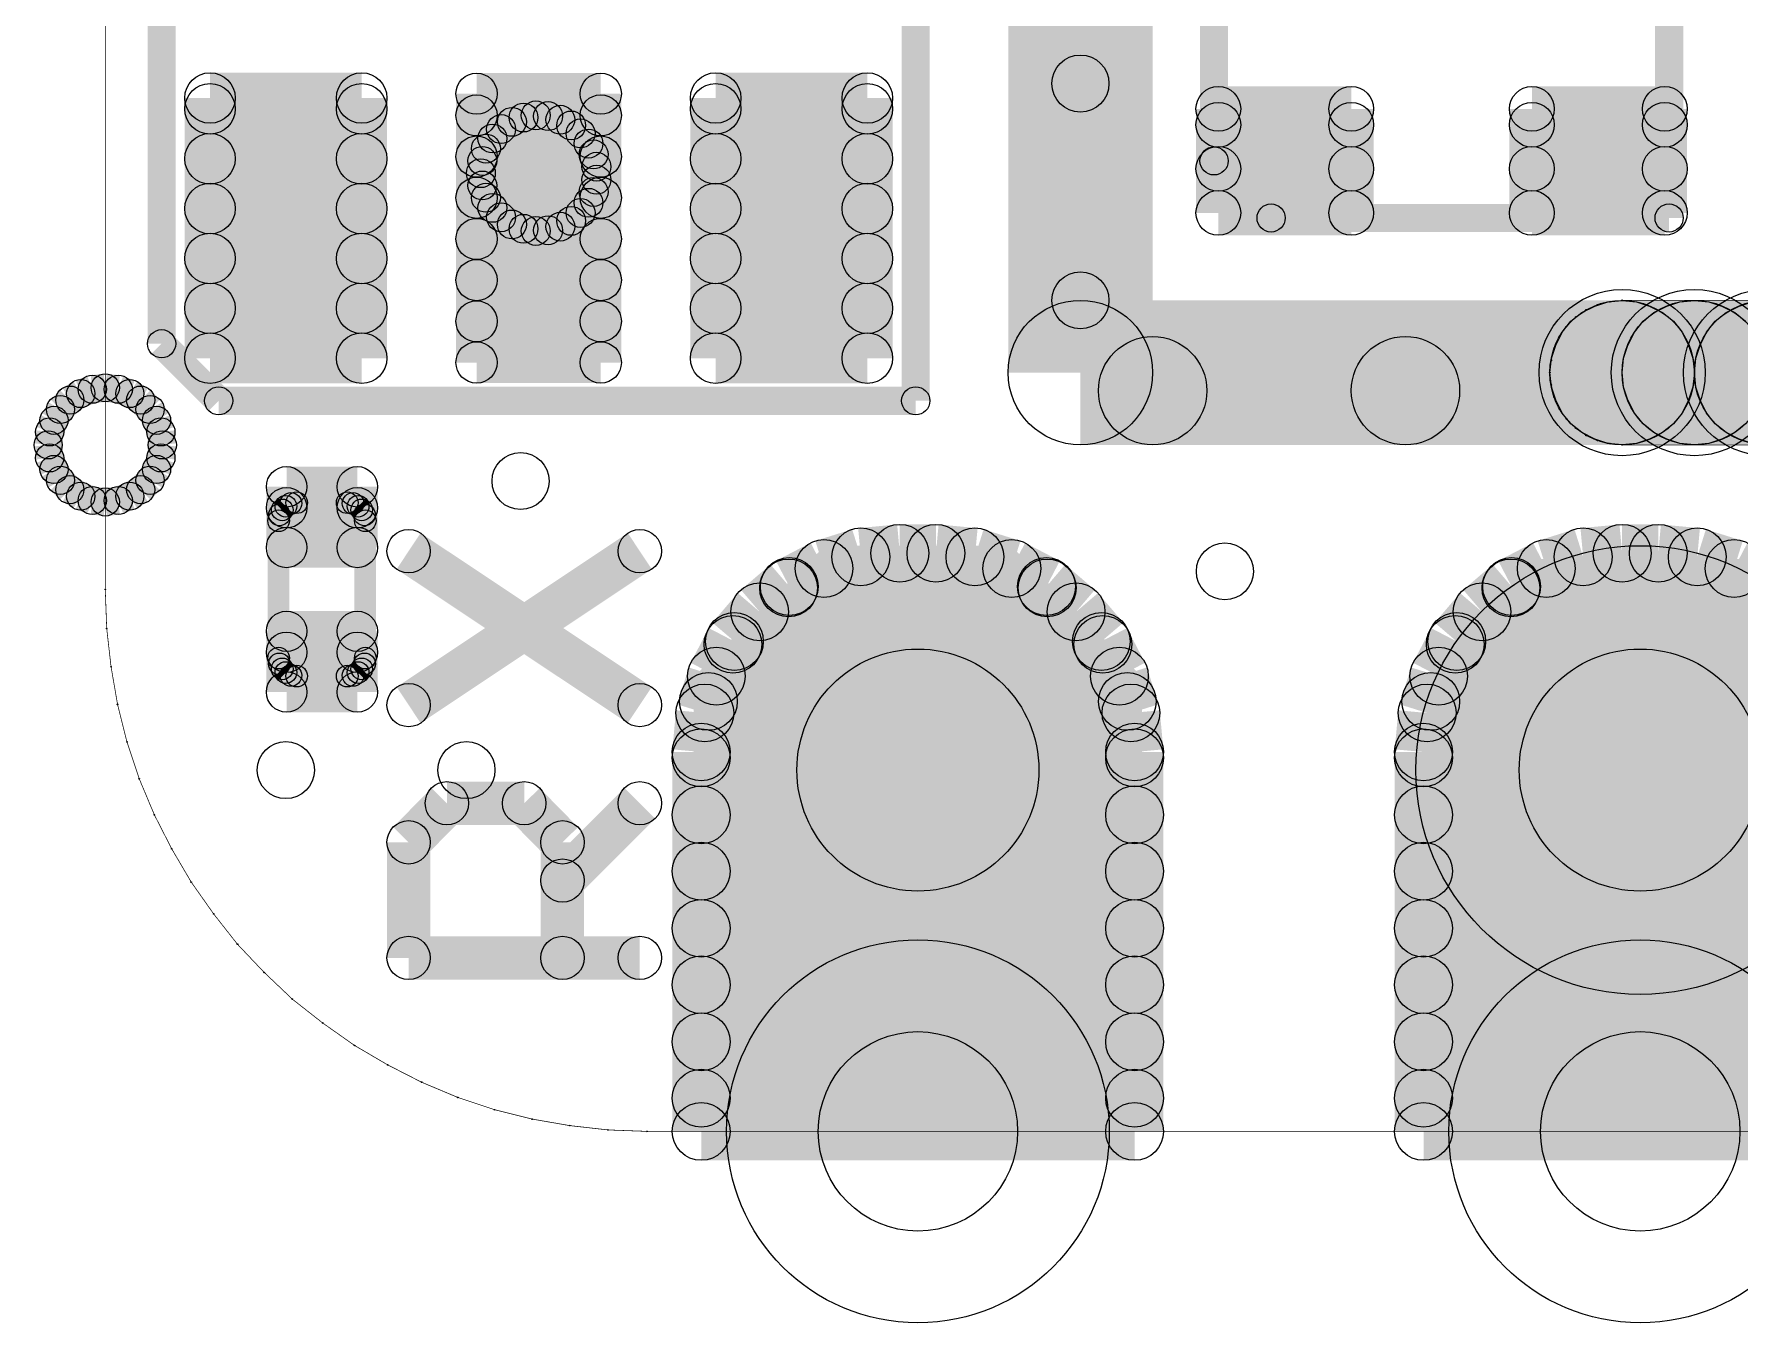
# Model space of a CAD drawing. Extents: x 0 to 126, y 0 to 22.
# Drawn here: x 5.59 to 11.59, y 0.61 to 5.14 of the extents above; entities that cross this region are included whole.
import ezdxf

# ---------------------------------------------------------------- set-up
doc = ezdxf.new("R2010")
doc.units = 0
doc.layers.get('0').update_dxf_attribs({"linetype": 'CONTINUOUS'})
for name, color, linetype in [('SEEEDSTUDIOXIAONRF52840V1_1_GTO', 10, 'CONTINUOUS'), ('SEEEDSTUDIOXIAONRF52840V1_1_GTS', 9, 'CONTINUOUS'), ('SEEEDSTUDIOXIAONRF52840V1_1_TXT', 12, 'CONTINUOUS')]:
    doc.layers.add(name, color=color, linetype=linetype)

# ---------------------------------------------------------------- blocks, each defined once
blk = doc.blocks.new('ROUND_1')
blk.add_circle((0, 0), 0.00127)
blk = doc.blocks.new('ROUND_5')
blk.add_circle((0, 0), 0.254)
blk = doc.blocks.new('ROUND_2')
blk.add_circle((0, 0), 0)
blk = doc.blocks.new('ROUND_19')
blk.add_circle((0, 0), 0.0762)
blk = doc.blocks.new('ROUND_13')
blk.add_circle((0, 0), 0.0508)
blk = doc.blocks.new('ROUND_35')
blk.add_circle((0, 0), 0.0381)
blk = doc.blocks.new('ROUND_62')
blk.add_circle((0, 0), 0.0495)
blk = doc.blocks.new('ROUND_12')
blk.add_circle((0, 0), 0.2921)
blk = doc.blocks.new('CUSTOM_84')
for points in [[(-0.788668, 0.326678), (-0.326676, 0.788668), (0.788668, 0.326678), (0.326678, 0.788668)], [(-0.788668, 0.326676), (-0.788668, 0.326678), (0.788668, 0.326676), (0.788668, 0.326678)], [(-0.788668, -0.326676), (-0.788668, 0.326676), (0.788668, -0.326676), (0.788668, 0.326676)], [(-0.788666, -0.326678), (-0.788668, -0.326676), (0.788668, -0.326678), (0.788668, -0.326676)], [(-0.326678, -0.788668), (-0.788666, -0.326678), (0.326676, -0.788668), (0.788668, -0.326678)]]:
    blk.add_solid(points)
blk = doc.blocks.new('ROUND_26')
blk.add_circle((0, 0), 0.7887)
blk = doc.blocks.new('ROUND_27')
blk.add_circle((0, 0), 0.6731)
blk = doc.blocks.new('ROUND_59')
blk.add_circle((0, 0), 0.1905)
blk = doc.blocks.new('ROUND_68')
blk.add_circle((0, 0), 0.0711)
blk = doc.blocks.new('ROUND_74')
blk.add_circle((0, 0), 0.0787)
blk = doc.blocks.new('ROUND_75')
blk.add_circle((0, 0), 0.0889)
blk = doc.blocks.new('ROUND_77')
blk.add_circle((0, 0), 0.0724)
blk = doc.blocks.new('ROUND_18')
blk.add_circle((0, 0), 0.1016)
blk = doc.blocks.new('ROUND_85')
blk.add_circle((0, 0), 0.1003)
blk = doc.blocks.new('ROUND_86')
blk.add_circle((0, 0), 0.3505)
blk = doc.blocks.new('ROUND_87')
blk.add_circle((0, 0), 0.4254)

msp = doc.modelspace()

# ---------------------------------------------------------------- linework, layer by layer
at = {"layer": 'SEEEDSTUDIOXIAONRF52840V1_1_GTO'}
for points, const_width in [([(5.842, 17.1577), (5.842, 3.1877)], 0.00254), ([(9.271, 16.3957), (9.271, 3.9497)], 0.508), ([(6.04012, 4.0513), (6.04012, 7.35076)], 0.09906), ([(8.69188, 7.35076), (8.69188, 3.85064)], 0.09906), ([(9.7409, 4.69392), (9.7409, 5.69214)], 0.09906), ([(11.3411, 5.69214), (11.3411, 4.49326)], 0.09906), ([(7.23392, 4.80568), (7.27202, 4.83108)], 0.1016), ([(7.27202, 4.83108), (7.31266, 4.84632)], 0.1016), ([(7.31266, 4.84632), (7.35584, 4.85394)], 0.1016), ([(7.35584, 4.85394), (7.39902, 4.8514)], 0.1016), ([(7.39902, 4.8514), (7.4422, 4.8387)], 0.1016), ([(7.4422, 4.8387), (7.4803, 4.81838)], 0.1016), ([(7.4803, 4.81838), (7.51332, 4.79044)], 0.1016), ([(7.18058, 4.7371), (7.20344, 4.77266)], 0.1016), ([(7.20344, 4.77266), (7.23392, 4.80568)], 0.1016), ([(7.51332, 4.79044), (7.54126, 4.75488)], 0.1016), ([(7.54126, 4.75488), (7.55904, 4.71678)], 0.1016), ([(7.1628, 4.65074), (7.16788, 4.69392)], 0.1016), ([(7.16788, 4.69392), (7.18058, 4.7371)], 0.1016), ([(7.55904, 4.71678), (7.5692, 4.6736)], 0.1016), ([(9.94156, 4.49326), (9.7409, 4.69392)], 0.09906), ([(7.16788, 4.60756), (7.1628, 4.65074)], 0.1016), ([(7.5692, 4.62788), (7.55904, 4.5847)], 0.1016), ([(7.5692, 4.6736), (7.5692, 4.62788)], 0.1016), ([(7.18058, 4.56438), (7.16788, 4.60756)], 0.1016), ([(7.55904, 4.5847), (7.54126, 4.5466)], 0.1016), ([(7.20344, 4.52882), (7.18058, 4.56438)], 0.1016), ([(7.23392, 4.4958), (7.20344, 4.52882)], 0.1016), ([(7.51332, 4.51104), (7.4803, 4.4831)], 0.1016), ([(7.54126, 4.5466), (7.51332, 4.51104)], 0.1016), ([(7.27202, 4.4704), (7.23392, 4.4958)], 0.1016), ([(7.31266, 4.45516), (7.27202, 4.4704)], 0.1016), ([(7.35584, 4.44754), (7.31266, 4.45516)], 0.1016), ([(7.39902, 4.45008), (7.35584, 4.44754)], 0.1016), ([(7.4422, 4.46278), (7.39902, 4.45008)], 0.1016), ([(7.4803, 4.4831), (7.4422, 4.46278)], 0.1016), ([(11.3411, 4.49326), (9.94156, 4.49326)], 0.09906), ([(9.271, 3.9497), (19.812, 3.9497)], 0.508), ([(11.13282, 4.19862), (11.08964, 4.18846)], 0.00254), ([(11.176, 4.2037), (11.13282, 4.19862)], 0.00254), ([(11.938, 4.2037), (11.176, 4.2037)], 0.00254), ([(11.01344, 4.14528), (10.98042, 4.11226)], 0.00254), ([(11.049, 4.17068), (11.01344, 4.14528)], 0.00254), ([(11.08964, 4.18846), (11.049, 4.17068)], 0.00254), ([(6.24078, 3.85064), (6.04012, 4.0513)], 0.09906), ([(10.98042, 4.11226), (10.95502, 4.0767)], 0.00254), ([(10.93724, 4.03606), (10.92708, 3.99288)], 0.00254), ([(10.95502, 4.0767), (10.93724, 4.03606)], 0.00254), ([(10.92708, 3.99288), (10.922, 3.9497)], 0.00254), ([(5.68452, 3.82016), (5.71754, 3.85318)], 0.09906), ([(5.71754, 3.85318), (5.75564, 3.87604)], 0.09906), ([(5.75564, 3.87604), (5.79628, 3.89128)], 0.09906), ([(5.79628, 3.89128), (5.842, 3.89636)], 0.09906), ([(5.842, 3.89636), (5.88772, 3.89128)], 0.09906), ([(5.88772, 3.89128), (5.92836, 3.87604)], 0.09906), ([(5.92836, 3.87604), (5.96646, 3.85318)], 0.09906), ([(5.96646, 3.85318), (5.99948, 3.82016)], 0.09906), ([(8.69188, 3.85064), (6.24078, 3.85064)], 0.09906), ([(10.922, 3.9497), (10.92708, 3.90652)], 0.00254), ([(10.92708, 3.90652), (10.93724, 3.86334)], 0.00254), ([(5.66166, 3.78206), (5.68452, 3.82016)], 0.09906), ([(5.99948, 3.82016), (6.02234, 3.78206)], 0.09906), ([(10.93724, 3.86334), (10.95502, 3.8227)], 0.00254), ([(5.64134, 3.6957), (5.64642, 3.74142)], 0.09906), ([(5.64642, 3.74142), (5.66166, 3.78206)], 0.09906), ([(6.02234, 3.78206), (6.03758, 3.74142)], 0.09906), ([(6.03758, 3.74142), (6.04266, 3.6957)], 0.09906), ([(10.95502, 3.8227), (10.98042, 3.78714)], 0.00254), ([(10.98042, 3.78714), (11.01344, 3.75412)], 0.00254), ([(5.64642, 3.64998), (5.64134, 3.6957)], 0.09906), ([(6.04266, 3.6957), (6.03758, 3.64998)], 0.09906), ([(11.01344, 3.75412), (11.049, 3.72872)], 0.00254), ([(11.049, 3.72872), (11.08964, 3.71094)], 0.00254), ([(5.66166, 3.60934), (5.64642, 3.64998)], 0.09906), ([(6.03758, 3.64998), (6.02234, 3.60934)], 0.09906), ([(11.08964, 3.71094), (11.13282, 3.70078)], 0.00254), ([(11.13282, 3.70078), (11.176, 3.6957)], 0.00254), ([(11.176, 3.6957), (11.938, 3.6957)], 0.00254), ([(5.68452, 3.57124), (5.66166, 3.60934)], 0.09906), ([(5.71754, 3.53822), (5.68452, 3.57124)], 0.09906), ([(5.99948, 3.57124), (5.96646, 3.53822)], 0.09906), ([(6.02234, 3.60934), (5.99948, 3.57124)], 0.09906), ([(5.75564, 3.51536), (5.71754, 3.53822)], 0.09906), ([(5.79628, 3.50012), (5.75564, 3.51536)], 0.09906), ([(5.842, 3.49504), (5.79628, 3.50012)], 0.09906), ([(5.88772, 3.50012), (5.842, 3.49504)], 0.09906), ([(5.92836, 3.51536), (5.88772, 3.50012)], 0.09906), ([(5.96646, 3.53822), (5.92836, 3.51536)], 0.09906), ([(6.4516, 3.429), (6.45414, 3.44932)], 0.0762), ([(6.45414, 3.44932), (6.4643, 3.4671)], 0.0762), ([(6.4643, 3.4671), (6.477, 3.4798)], 0.0762), ([(6.477, 3.4798), (6.49478, 3.48996)], 0.0762), ([(6.49478, 3.48996), (6.5151, 3.4925)], 0.0762), ([(6.5151, 3.4925), (6.6929, 3.4925)], 0.0762), ([(6.6929, 3.4925), (6.71322, 3.48996)], 0.0762), ([(6.71322, 3.48996), (6.731, 3.4798)], 0.0762), ([(6.731, 3.4798), (6.7437, 3.4671)], 0.0762), ([(6.7437, 3.4671), (6.75386, 3.44932)], 0.0762), ([(6.75386, 3.44932), (6.7564, 3.429)], 0.0762), ([(6.4516, 2.9464), (6.4516, 3.429)], 0.0762), ([(6.7564, 3.429), (6.7564, 2.9464)], 0.0762), ([(7.7216, 3.32232), (6.9088, 2.7813)], 0.1524), ([(6.9088, 3.32232), (7.7216, 2.7813)], 0.1524), ([(5.842, 3.1877), (5.84708, 3.05054)], 0.00254), ([(5.84708, 3.05054), (5.86232, 2.91592)], 0.00254), ([(6.45414, 2.92608), (6.4516, 2.9464)], 0.0762), ([(6.4643, 2.9083), (6.45414, 2.92608)], 0.0762), ([(6.477, 2.8956), (6.4643, 2.9083)], 0.0762), ([(6.7437, 2.9083), (6.731, 2.8956)], 0.0762), ([(6.75386, 2.92608), (6.7437, 2.9083)], 0.0762), ([(6.7564, 2.9464), (6.75386, 2.92608)], 0.0762), ([(5.86232, 2.91592), (5.88518, 2.78384)], 0.00254), ([(6.49478, 2.88544), (6.477, 2.8956)], 0.0762), ([(6.5151, 2.8829), (6.49478, 2.88544)], 0.0762), ([(6.6929, 2.8829), (6.5151, 2.8829)], 0.0762), ([(6.71322, 2.88544), (6.6929, 2.8829)], 0.0762), ([(6.731, 2.8956), (6.71322, 2.88544)], 0.0762), ([(5.88518, 2.78384), (5.9182, 2.65176)], 0.00254), ([(5.9182, 2.65176), (5.96138, 2.52222)], 0.00254), ([(5.96138, 2.52222), (6.01472, 2.39522)], 0.00254), ([(6.9088, 2.2987), (7.04342, 2.43586)], 0.1524), ([(7.04342, 2.43586), (7.3152, 2.43586)], 0.1524), ([(7.3152, 2.43586), (7.44982, 2.2987)], 0.1524), ([(7.7216, 2.43586), (7.44982, 2.16408)], 0.1524), ([(6.01472, 2.39522), (6.07568, 2.27584)], 0.00254), ([(6.9088, 1.8923), (6.9088, 2.2987)], 0.1524), ([(7.44982, 2.2987), (7.44982, 1.8923)], 0.1524), ([(6.07568, 2.27584), (6.14426, 2.159)], 0.00254), ([(6.14426, 2.159), (6.223, 2.04724)], 0.00254), ([(6.223, 2.04724), (6.30682, 1.94056)], 0.00254), ([(6.30682, 1.94056), (6.4008, 1.8415)], 0.00254), ([(7.7216, 1.8923), (6.9088, 1.8923)], 0.1524), ([(6.4008, 1.8415), (6.49986, 1.74752)], 0.00254), ([(6.49986, 1.74752), (6.60654, 1.6637)], 0.00254), ([(6.60654, 1.6637), (6.7183, 1.58496)], 0.00254), ([(6.7183, 1.58496), (6.83514, 1.51638)], 0.00254), ([(6.83514, 1.51638), (6.95452, 1.45542)], 0.00254), ([(6.95452, 1.45542), (7.08152, 1.40208)], 0.00254), ([(7.08152, 1.40208), (7.21106, 1.3589)], 0.00254), ([(7.21106, 1.3589), (7.34314, 1.32588)], 0.00254), ([(7.34314, 1.32588), (7.47522, 1.30302)], 0.00254), ([(7.47522, 1.30302), (7.60984, 1.28778)], 0.00254), ([(7.60984, 1.28778), (7.747, 1.2827)], 0.00254), ([(7.747, 1.2827), (24.892, 1.2827)], 0.00254)]:
    msp.add_lwpolyline(points, dxfattribs=dict(at, const_width=const_width))
for points in [[(11.1252, 4.19862), (11.176, 4.2037)], [(11.176, 4.2037), (11.2268, 4.19862)], [(11.3792, 4.19862), (11.43, 4.2037)], [(11.43, 4.2037), (11.4808, 4.19862)], [(10.99566, 4.13004), (11.03376, 4.16052)], [(11.03376, 4.16052), (11.07948, 4.18338)], [(11.07948, 4.18338), (11.1252, 4.19862)], [(11.2268, 4.19862), (11.27252, 4.18338)], [(11.24966, 4.13004), (11.28776, 4.16052)], [(11.27252, 4.18338), (11.31824, 4.16052)], [(11.28776, 4.16052), (11.33348, 4.18338)], [(11.31824, 4.16052), (11.35634, 4.13004)], [(11.33348, 4.18338), (11.3792, 4.19862)], [(11.4808, 4.19862), (11.52652, 4.18338)], [(11.50366, 4.13004), (11.54176, 4.16052)], [(11.52652, 4.18338), (11.57224, 4.16052)], [(11.54176, 4.16052), (11.58748, 4.18338)], [(11.57224, 4.16052), (11.61034, 4.13004)], [(11.58748, 4.18338), (11.6332, 4.19862)], [(10.94232, 4.04622), (10.96518, 4.09194)], [(10.96518, 4.09194), (10.99566, 4.13004)], [(11.19632, 4.04622), (11.21918, 4.09194)], [(11.21918, 4.09194), (11.24966, 4.13004)], [(11.35634, 4.13004), (11.38682, 4.09194)], [(11.38682, 4.09194), (11.40968, 4.04622)], [(11.45032, 4.04622), (11.47318, 4.09194)], [(11.47318, 4.09194), (11.50366, 4.13004)], [(10.92708, 4.0005), (10.94232, 4.04622)], [(11.18108, 4.0005), (11.19632, 4.04622)], [(11.40968, 4.04622), (11.42492, 4.0005)], [(11.43508, 4.0005), (11.45032, 4.04622)], [(10.922, 3.9497), (10.92708, 4.0005)], [(11.176, 3.9497), (11.18108, 4.0005)], [(11.42492, 4.0005), (11.43, 3.9497)], [(11.43, 3.9497), (11.43508, 4.0005)], [(10.92708, 3.8989), (10.922, 3.9497)], [(10.94232, 3.85318), (10.92708, 3.8989)], [(11.18108, 3.8989), (11.176, 3.9497)], [(11.19632, 3.85318), (11.18108, 3.8989)], [(11.42492, 3.8989), (11.40968, 3.85318)], [(11.43, 3.9497), (11.42492, 3.8989)], [(11.43508, 3.8989), (11.43, 3.9497)], [(11.45032, 3.85318), (11.43508, 3.8989)], [(10.96518, 3.80746), (10.94232, 3.85318)], [(11.21918, 3.80746), (11.19632, 3.85318)], [(11.40968, 3.85318), (11.38682, 3.80746)], [(11.47318, 3.80746), (11.45032, 3.85318)], [(10.99566, 3.76936), (10.96518, 3.80746)], [(11.24966, 3.76936), (11.21918, 3.80746)], [(11.38682, 3.80746), (11.35634, 3.76936)], [(11.50366, 3.76936), (11.47318, 3.80746)], [(11.03376, 3.73888), (10.99566, 3.76936)], [(11.07948, 3.71602), (11.03376, 3.73888)], [(11.28776, 3.73888), (11.24966, 3.76936)], [(11.31824, 3.73888), (11.27252, 3.71602)], [(11.33348, 3.71602), (11.28776, 3.73888)], [(11.35634, 3.76936), (11.31824, 3.73888)], [(11.54176, 3.73888), (11.50366, 3.76936)], [(11.57224, 3.73888), (11.52652, 3.71602)], [(11.58748, 3.71602), (11.54176, 3.73888)], [(11.61034, 3.76936), (11.57224, 3.73888)], [(11.1252, 3.70078), (11.07948, 3.71602)], [(11.176, 3.6957), (11.1252, 3.70078)], [(11.2268, 3.70078), (11.176, 3.6957)], [(11.27252, 3.71602), (11.2268, 3.70078)], [(11.3792, 3.70078), (11.33348, 3.71602)], [(11.43, 3.6957), (11.3792, 3.70078)], [(11.4808, 3.70078), (11.43, 3.6957)], [(11.52652, 3.71602), (11.4808, 3.70078)], [(11.6332, 3.70078), (11.58748, 3.71602)]]:
    msp.add_lwpolyline(points, dxfattribs=at)
at = {"layer": 'SEEEDSTUDIOXIAONRF52840V1_1_GTS'}
for points, const_width in [([(5.842, 17.1577), (5.842, 3.1877)], 0.00254), ([(6.2103, 4.9149), (6.2103, 4.0005)], 0.1778), ([(6.2103, 4.9149), (6.7437, 4.9149)], 0.1778), ([(6.7437, 4.9149), (6.7437, 4.0005)], 0.1778), ([(7.14756, 4.93014), (7.14756, 3.98526)], 0.14478), ([(7.14756, 4.93014), (7.58444, 4.93014)], 0.14478), ([(7.58444, 4.93014), (7.58444, 3.98526)], 0.14478), ([(7.9883, 4.9149), (7.9883, 4.0005)], 0.1778), ([(7.9883, 4.9149), (8.5217, 4.9149)], 0.1778), ([(8.5217, 4.9149), (8.5217, 4.0005)], 0.1778), ([(6.2103, 4.8768), (6.7437, 4.8768)], 0.1778), ([(7.58444, 4.85394), (7.14756, 4.85394)], 0.14478), ([(7.9883, 4.8768), (8.5217, 4.8768)], 0.1778), ([(9.75614, 4.51104), (9.75614, 4.8768)], 0.15748), ([(9.75614, 4.8768), (10.2235, 4.8768)], 0.15748), ([(10.2235, 4.8768), (10.2235, 4.51104)], 0.15748), ([(10.8585, 4.51104), (10.8585, 4.8768)], 0.15748), ([(10.8585, 4.8768), (11.32586, 4.8768)], 0.15748), ([(11.32586, 4.8768), (11.32586, 4.51104)], 0.15748), ([(9.75614, 4.82092), (10.2235, 4.82092)], 0.15748), ([(10.8585, 4.82092), (11.32586, 4.82092)], 0.15748), ([(6.7437, 4.70154), (6.2103, 4.70154)], 0.1778), ([(7.14756, 4.70916), (7.58444, 4.70916)], 0.14478), ([(8.5217, 4.70154), (7.9883, 4.70154)], 0.1778), ([(10.2235, 4.66598), (9.75614, 4.66598)], 0.15748), ([(11.32586, 4.66598), (10.8585, 4.66598)], 0.15748), ([(7.58444, 4.56438), (7.14756, 4.56438)], 0.14478), ([(6.2103, 4.52628), (6.7437, 4.52628)], 0.1778), ([(7.9883, 4.52628), (8.5217, 4.52628)], 0.1778), ([(10.2235, 4.51104), (9.75614, 4.51104)], 0.15748), ([(11.32586, 4.51104), (10.8585, 4.51104)], 0.15748), ([(6.7437, 4.35102), (6.2103, 4.35102)], 0.1778), ([(7.14756, 4.4196), (7.58444, 4.4196)], 0.14478), ([(8.5217, 4.35102), (7.9883, 4.35102)], 0.1778), ([(7.58444, 4.27482), (7.14756, 4.27482)], 0.14478), ([(6.2103, 4.17576), (6.7437, 4.17576)], 0.1778), ([(7.9883, 4.17576), (8.5217, 4.17576)], 0.1778), ([(7.14756, 4.13004), (7.58444, 4.13004)], 0.14478), ([(11.13282, 4.19862), (11.08964, 4.18846)], 0.00254), ([(11.176, 4.2037), (11.13282, 4.19862)], 0.00254), ([(11.938, 4.2037), (11.176, 4.2037)], 0.00254), ([(11.01344, 4.14528), (10.98042, 4.11226)], 0.00254), ([(11.049, 4.17068), (11.01344, 4.14528)], 0.00254), ([(11.08964, 4.18846), (11.049, 4.17068)], 0.00254), ([(6.7437, 4.0005), (6.2103, 4.0005)], 0.1778), ([(8.5217, 4.0005), (7.9883, 4.0005)], 0.1778), ([(10.98042, 4.11226), (10.95502, 4.0767)], 0.00254), ([(7.58444, 3.98526), (7.14756, 3.98526)], 0.14478), ([(9.525, 3.8862), (10.414, 3.8862)], 0.381), ([(10.93724, 4.03606), (10.92708, 3.99288)], 0.00254), ([(10.95502, 4.0767), (10.93724, 4.03606)], 0.00254), ([(10.92708, 3.99288), (10.922, 3.9497)], 0.00254), ([(10.922, 3.9497), (10.92708, 3.90652)], 0.00254), ([(10.92708, 3.90652), (10.93724, 3.86334)], 0.00254), ([(10.93724, 3.86334), (10.95502, 3.8227)], 0.00254), ([(10.95502, 3.8227), (10.98042, 3.78714)], 0.00254), ([(10.98042, 3.78714), (11.01344, 3.75412)], 0.00254), ([(11.01344, 3.75412), (11.049, 3.72872)], 0.00254), ([(11.049, 3.72872), (11.08964, 3.71094)], 0.00254), ([(11.08964, 3.71094), (11.13282, 3.70078)], 0.00254), ([(11.13282, 3.70078), (11.176, 3.6957)], 0.00254), ([(11.176, 3.6957), (11.938, 3.6957)], 0.00254), ([(6.47954, 3.33502), (6.47954, 3.54838)], 0.14224), ([(6.47954, 3.54838), (6.72846, 3.54838)], 0.14224), ([(6.72846, 3.54838), (6.72846, 3.33502)], 0.14224), ([(6.72846, 3.47472), (6.47954, 3.47472)], 0.14224), ([(6.72846, 3.33502), (6.47954, 3.33502)], 0.14224), ([(8.24738, 3.19786), (8.3693, 3.26136)], 0.2032), ([(8.3693, 3.26136), (8.49884, 3.302)], 0.2032), ([(8.49884, 3.302), (8.636, 3.3147)], 0.2032), ([(8.636, 3.3147), (8.763, 3.3147)], 0.2032), ([(8.763, 3.3147), (8.90016, 3.302)], 0.2032), ([(8.90016, 3.302), (9.0297, 3.26136)], 0.2032), ([(9.0297, 3.26136), (9.15162, 3.19786)], 0.2032), ([(10.78738, 3.19786), (10.9093, 3.26136)], 0.2032), ([(10.9093, 3.26136), (11.03884, 3.302)], 0.2032), ([(11.03884, 3.302), (11.176, 3.3147)], 0.2032), ([(11.176, 3.3147), (11.303, 3.3147)], 0.2032), ([(11.303, 3.3147), (11.44016, 3.302)], 0.2032), ([(11.44016, 3.302), (11.5697, 3.26136)], 0.2032), ([(11.5697, 3.26136), (11.69162, 3.19786)], 0.2032), ([(8.14324, 3.10896), (8.24738, 3.19786)], 0.2032), ([(9.15162, 3.19786), (9.25576, 3.10896)], 0.2032), ([(10.68324, 3.10896), (10.78738, 3.19786)], 0.2032), ([(8.24484, 3.19278), (9.15416, 3.19278)], 0.2032), ([(10.78484, 3.19278), (11.69416, 3.19278)], 0.2032), ([(5.842, 3.1877), (5.84708, 3.05054)], 0.00254), ([(8.05434, 3.00482), (8.14324, 3.10896)], 0.2032), ([(9.25576, 3.10896), (9.34466, 3.00482)], 0.2032), ([(10.59434, 3.00482), (10.68324, 3.10896)], 0.2032), ([(6.47954, 2.82702), (6.47954, 3.04038)], 0.14224), ([(6.47954, 3.04038), (6.72846, 3.04038)], 0.14224), ([(6.72846, 3.04038), (6.72846, 2.82702)], 0.14224), ([(7.99084, 2.8829), (8.05434, 3.00482)], 0.2032), ([(9.34974, 2.99466), (8.04926, 2.99466)], 0.2032), ([(9.34466, 3.00482), (9.40816, 2.8829)], 0.2032), ([(10.53084, 2.8829), (10.59434, 3.00482)], 0.2032), ([(11.88974, 2.99466), (10.58926, 2.99466)], 0.2032), ([(5.84708, 3.05054), (5.86232, 2.91592)], 0.00254), ([(6.72846, 2.96672), (6.47954, 2.96672)], 0.14224), ([(7.9502, 2.75336), (7.99084, 2.8829)], 0.2032), ([(9.40816, 2.8829), (9.4488, 2.75336)], 0.2032), ([(10.4902, 2.75336), (10.53084, 2.8829)], 0.2032), ([(5.86232, 2.91592), (5.88518, 2.78384)], 0.00254), ([(6.72846, 2.82702), (6.47954, 2.82702)], 0.14224), ([(7.9629, 2.794), (9.4361, 2.794)], 0.2032), ([(10.5029, 2.794), (11.9761, 2.794)], 0.2032), ([(7.9375, 2.6162), (7.9502, 2.75336)], 0.2032), ([(9.4488, 2.75336), (9.4615, 2.6162)], 0.2032), ([(10.4775, 2.6162), (10.4902, 2.75336)], 0.2032), ([(5.88518, 2.78384), (5.9182, 2.65176)], 0.00254), ([(7.9375, 1.2827), (7.9375, 2.6162)], 0.2032), ([(9.4615, 2.6162), (9.4615, 1.2827)], 0.2032), ([(10.4775, 1.2827), (10.4775, 2.6162)], 0.2032), ([(5.9182, 2.65176), (5.96138, 2.52222)], 0.00254), ([(9.4615, 2.59588), (7.9375, 2.59588)], 0.2032), ([(12.0015, 2.59588), (10.4775, 2.59588)], 0.2032), ([(5.96138, 2.52222), (6.01472, 2.39522)], 0.00254), ([(7.9375, 2.39522), (9.4615, 2.39522)], 0.2032), ([(10.4775, 2.39522), (12.0015, 2.39522)], 0.2032), ([(6.01472, 2.39522), (6.07568, 2.27584)], 0.00254), ([(9.4615, 2.1971), (7.9375, 2.1971)], 0.2032), ([(12.0015, 2.1971), (10.4775, 2.1971)], 0.2032), ([(6.07568, 2.27584), (6.14426, 2.159)], 0.00254), ([(6.14426, 2.159), (6.223, 2.04724)], 0.00254), ([(6.223, 2.04724), (6.30682, 1.94056)], 0.00254), ([(7.9375, 1.99644), (9.4615, 1.99644)], 0.2032), ([(10.4775, 1.99644), (12.0015, 1.99644)], 0.2032), ([(6.30682, 1.94056), (6.4008, 1.8415)], 0.00254), ([(9.4615, 1.79832), (7.9375, 1.79832)], 0.2032), ([(12.0015, 1.79832), (10.4775, 1.79832)], 0.2032), ([(6.4008, 1.8415), (6.49986, 1.74752)], 0.00254), ([(6.49986, 1.74752), (6.60654, 1.6637)], 0.00254), ([(7.9375, 1.59766), (9.4615, 1.59766)], 0.2032), ([(10.4775, 1.59766), (12.0015, 1.59766)], 0.2032), ([(6.60654, 1.6637), (6.7183, 1.58496)], 0.00254), ([(6.7183, 1.58496), (6.83514, 1.51638)], 0.00254), ([(6.83514, 1.51638), (6.95452, 1.45542)], 0.00254), ([(9.4615, 1.39954), (7.9375, 1.39954)], 0.2032), ([(12.0015, 1.39954), (10.4775, 1.39954)], 0.2032), ([(6.95452, 1.45542), (7.08152, 1.40208)], 0.00254), ([(7.08152, 1.40208), (7.21106, 1.3589)], 0.00254), ([(9.4615, 1.2827), (7.9375, 1.2827)], 0.2032), ([(12.0015, 1.2827), (10.4775, 1.2827)], 0.2032), ([(7.21106, 1.3589), (7.34314, 1.32588)], 0.00254), ([(7.34314, 1.32588), (7.47522, 1.30302)], 0.00254), ([(7.47522, 1.30302), (7.60984, 1.28778)], 0.00254), ([(7.60984, 1.28778), (7.747, 1.2827)], 0.00254), ([(7.747, 1.2827), (24.892, 1.2827)], 0.00254)]:
    msp.add_lwpolyline(points, dxfattribs=dict(at, const_width=const_width))
for points in [[(11.1252, 4.19862), (11.176, 4.2037)], [(11.176, 4.2037), (11.2268, 4.19862)], [(11.3792, 4.19862), (11.43, 4.2037)], [(11.43, 4.2037), (11.4808, 4.19862)], [(10.99566, 4.13004), (11.03376, 4.16052)], [(11.03376, 4.16052), (11.07948, 4.18338)], [(11.07948, 4.18338), (11.1252, 4.19862)], [(11.2268, 4.19862), (11.27252, 4.18338)], [(11.24966, 4.13004), (11.28776, 4.16052)], [(11.27252, 4.18338), (11.31824, 4.16052)], [(11.28776, 4.16052), (11.33348, 4.18338)], [(11.31824, 4.16052), (11.35634, 4.13004)], [(11.33348, 4.18338), (11.3792, 4.19862)], [(11.4808, 4.19862), (11.52652, 4.18338)], [(11.50366, 4.13004), (11.54176, 4.16052)], [(11.52652, 4.18338), (11.57224, 4.16052)], [(11.54176, 4.16052), (11.58748, 4.18338)], [(11.57224, 4.16052), (11.61034, 4.13004)], [(11.58748, 4.18338), (11.6332, 4.19862)], [(10.94232, 4.04622), (10.96518, 4.09194)], [(10.96518, 4.09194), (10.99566, 4.13004)], [(11.19632, 4.04622), (11.21918, 4.09194)], [(11.21918, 4.09194), (11.24966, 4.13004)], [(11.35634, 4.13004), (11.38682, 4.09194)], [(11.38682, 4.09194), (11.40968, 4.04622)], [(11.45032, 4.04622), (11.47318, 4.09194)], [(11.47318, 4.09194), (11.50366, 4.13004)], [(10.92708, 4.0005), (10.94232, 4.04622)], [(11.18108, 4.0005), (11.19632, 4.04622)], [(11.40968, 4.04622), (11.42492, 4.0005)], [(11.43508, 4.0005), (11.45032, 4.04622)], [(10.922, 3.9497), (10.92708, 4.0005)], [(11.176, 3.9497), (11.18108, 4.0005)], [(11.42492, 4.0005), (11.43, 3.9497)], [(11.43, 3.9497), (11.43508, 4.0005)], [(10.92708, 3.8989), (10.922, 3.9497)], [(10.94232, 3.85318), (10.92708, 3.8989)], [(11.18108, 3.8989), (11.176, 3.9497)], [(11.19632, 3.85318), (11.18108, 3.8989)], [(11.42492, 3.8989), (11.40968, 3.85318)], [(11.43, 3.9497), (11.42492, 3.8989)], [(11.43508, 3.8989), (11.43, 3.9497)], [(11.45032, 3.85318), (11.43508, 3.8989)], [(10.96518, 3.80746), (10.94232, 3.85318)], [(11.21918, 3.80746), (11.19632, 3.85318)], [(11.40968, 3.85318), (11.38682, 3.80746)], [(11.47318, 3.80746), (11.45032, 3.85318)], [(10.99566, 3.76936), (10.96518, 3.80746)], [(11.24966, 3.76936), (11.21918, 3.80746)], [(11.38682, 3.80746), (11.35634, 3.76936)], [(11.50366, 3.76936), (11.47318, 3.80746)], [(11.03376, 3.73888), (10.99566, 3.76936)], [(11.07948, 3.71602), (11.03376, 3.73888)], [(11.28776, 3.73888), (11.24966, 3.76936)], [(11.31824, 3.73888), (11.27252, 3.71602)], [(11.33348, 3.71602), (11.28776, 3.73888)], [(11.35634, 3.76936), (11.31824, 3.73888)], [(11.54176, 3.73888), (11.50366, 3.76936)], [(11.57224, 3.73888), (11.52652, 3.71602)], [(11.58748, 3.71602), (11.54176, 3.73888)], [(11.61034, 3.76936), (11.57224, 3.73888)], [(11.1252, 3.70078), (11.07948, 3.71602)], [(11.176, 3.6957), (11.1252, 3.70078)], [(11.2268, 3.70078), (11.176, 3.6957)], [(11.27252, 3.71602), (11.2268, 3.70078)], [(11.3792, 3.70078), (11.33348, 3.71602)], [(11.43, 3.6957), (11.3792, 3.70078)], [(11.4808, 3.70078), (11.43, 3.6957)], [(11.52652, 3.71602), (11.4808, 3.70078)], [(11.6332, 3.70078), (11.58748, 3.71602)]]:
    msp.add_lwpolyline(points, dxfattribs=at)

# ---------------------------------------------------------------- block references
at = {"layer": 'SEEEDSTUDIOXIAONRF52840V1_1_GTO'}
for name, p in [('ROUND_13', (7.27202, 4.83108)), ('ROUND_13', (7.31266, 4.84632)), ('ROUND_13', (7.35584, 4.85394)), ('ROUND_13', (7.39902, 4.8514)), ('ROUND_13', (7.4422, 4.8387)), ('ROUND_13', (7.4803, 4.81838)), ('ROUND_13', (7.20344, 4.77266)), ('ROUND_13', (7.23392, 4.80568)), ('ROUND_13', (7.51332, 4.79044)), ('ROUND_13', (7.54126, 4.75488)), ('ROUND_13', (7.16788, 4.69392)), ('ROUND_13', (7.18058, 4.7371)), ('ROUND_13', (7.55904, 4.71678)), ('ROUND_62', (9.7409, 4.69392)), ('ROUND_62', (9.7409, 4.69392)), ('ROUND_13', (7.1628, 4.65074)), ('ROUND_13', (7.1628, 4.65074)), ('ROUND_13', (7.5692, 4.6736)), ('ROUND_13', (7.5692, 4.62788)), ('ROUND_13', (7.16788, 4.60756)), ('ROUND_13', (7.55904, 4.5847)), ('ROUND_13', (7.18058, 4.56438)), ('ROUND_13', (7.20344, 4.52882)), ('ROUND_13', (7.51332, 4.51104)), ('ROUND_13', (7.54126, 4.5466)), ('ROUND_13', (7.23392, 4.4958)), ('ROUND_13', (7.27202, 4.4704)), ('ROUND_13', (7.31266, 4.45516)), ('ROUND_13', (7.39902, 4.45008)), ('ROUND_13', (7.4422, 4.46278)), ('ROUND_13', (7.4803, 4.4831)), ('ROUND_62', (9.94156, 4.49326)), ('ROUND_62', (11.3411, 4.49326)), ('ROUND_13', (7.35584, 4.44754)), ('ROUND_2', (11.43, 4.2037)), ('ROUND_2', (11.176, 4.2037)), ('ROUND_5', (9.271, 3.9497)), ('ROUND_1', (11.13282, 4.19862)), ('ROUND_1', (11.176, 4.2037)), ('ROUND_2', (11.3792, 4.19862)), ('ROUND_2', (11.4808, 4.19862)), ('ROUND_2', (11.1252, 4.19862)), ('ROUND_2', (11.2268, 4.19862)), ('ROUND_2', (11.58748, 4.18338)), ('ROUND_2', (11.33348, 4.18338)), ('ROUND_2', (11.52652, 4.18338)), ('ROUND_2', (11.07948, 4.18338)), ('ROUND_2', (11.27252, 4.18338)), ('ROUND_2', (11.54176, 4.16052)), ('ROUND_2', (11.28776, 4.16052)), ('ROUND_2', (11.57224, 4.16052)), ('ROUND_2', (11.03376, 4.16052)), ('ROUND_2', (11.31824, 4.16052)), ('ROUND_1', (11.01344, 4.14528)), ('ROUND_1', (11.049, 4.17068)), ('ROUND_1', (11.08964, 4.18846)), ('ROUND_2', (11.50366, 4.13004)), ('ROUND_2', (11.24966, 4.13004)), ('ROUND_2', (10.99566, 4.13004)), ('ROUND_2', (11.35634, 4.13004)), ('ROUND_2', (11.47318, 4.09194)), ('ROUND_2', (11.21918, 4.09194)), ('ROUND_2', (10.96518, 4.09194)), ('ROUND_2', (11.38682, 4.09194)), ('ROUND_62', (6.04012, 4.0513)), ('ROUND_62', (6.04012, 4.0513)), ('ROUND_1', (10.98042, 4.11226)), ('ROUND_2', (11.45032, 4.04622)), ('ROUND_2', (11.19632, 4.04622)), ('ROUND_2', (10.94232, 4.04622)), ('ROUND_2', (11.40968, 4.04622)), ('ROUND_1', (10.93724, 4.03606)), ('ROUND_1', (10.95502, 4.0767)), ('ROUND_2', (11.43508, 4.0005)), ('ROUND_2', (11.18108, 4.0005)), ('ROUND_2', (10.92708, 4.0005)), ('ROUND_2', (11.42492, 4.0005)), ('ROUND_1', (10.92708, 3.99288)), ('ROUND_2', (11.43, 3.9497)), ('ROUND_2', (11.43, 3.9497)), ('ROUND_2', (11.176, 3.9497)), ('ROUND_2', (11.176, 3.9497)), ('ROUND_2', (10.922, 3.9497)), ('ROUND_2', (11.43, 3.9497)), ('ROUND_2', (10.922, 3.9497)), ('ROUND_2', (11.43508, 3.8989)), ('ROUND_2', (11.18108, 3.8989)), ('ROUND_2', (11.42492, 3.8989)), ('ROUND_2', (10.92708, 3.8989)), ('ROUND_62', (5.71754, 3.85318)), ('ROUND_62', (5.75564, 3.87604)), ('ROUND_62', (5.79628, 3.89128)), ('ROUND_62', (5.842, 3.89636)), ('ROUND_62', (5.88772, 3.89128)), ('ROUND_62', (5.92836, 3.87604)), ('ROUND_62', (5.96646, 3.85318)), ('ROUND_62', (6.24078, 3.85064)), ('ROUND_62', (8.69188, 3.85064)), ('ROUND_1', (10.922, 3.9497)), ('ROUND_1', (10.92708, 3.90652)), ('ROUND_2', (11.45032, 3.85318)), ('ROUND_2', (11.19632, 3.85318)), ('ROUND_2', (11.40968, 3.85318)), ('ROUND_2', (10.94232, 3.85318)), ('ROUND_62', (5.68452, 3.82016)), ('ROUND_62', (5.99948, 3.82016)), ('ROUND_1', (10.93724, 3.86334)), ('ROUND_2', (11.47318, 3.80746)), ('ROUND_2', (11.21918, 3.80746)), ('ROUND_2', (11.38682, 3.80746)), ('ROUND_2', (10.96518, 3.80746)), ('ROUND_62', (5.64642, 3.74142)), ('ROUND_62', (5.66166, 3.78206)), ('ROUND_62', (6.02234, 3.78206)), ('ROUND_62', (6.03758, 3.74142)), ('ROUND_1', (10.95502, 3.8227)), ('ROUND_1', (10.98042, 3.78714)), ('ROUND_2', (11.50366, 3.76936)), ('ROUND_2', (11.24966, 3.76936)), ('ROUND_2', (11.35634, 3.76936)), ('ROUND_2', (10.99566, 3.76936)), ('ROUND_2', (11.54176, 3.73888)), ('ROUND_2', (11.57224, 3.73888)), ('ROUND_2', (11.28776, 3.73888)), ('ROUND_2', (11.31824, 3.73888)), ('ROUND_2', (11.03376, 3.73888)), ('ROUND_62', (5.64134, 3.6957)), ('ROUND_62', (5.64134, 3.6957)), ('ROUND_62', (6.04266, 3.6957)), ('ROUND_1', (11.01344, 3.75412)), ('ROUND_1', (11.049, 3.72872)), ('ROUND_2', (11.58748, 3.71602)), ('ROUND_2', (11.52652, 3.71602)), ('ROUND_2', (11.33348, 3.71602)), ('ROUND_2', (11.27252, 3.71602)), ('ROUND_2', (11.07948, 3.71602)), ('ROUND_2', (11.4808, 3.70078)), ('ROUND_2', (11.3792, 3.70078)), ('ROUND_2', (11.2268, 3.70078)), ('ROUND_2', (11.1252, 3.70078)), ('ROUND_2', (11.43, 3.6957)), ('ROUND_2', (11.176, 3.6957)), ('ROUND_62', (5.64642, 3.64998)), ('ROUND_62', (6.03758, 3.64998)), ('ROUND_1', (11.08964, 3.71094)), ('ROUND_1', (11.13282, 3.70078)), ('ROUND_1', (11.176, 3.6957)), ('ROUND_1', (11.176, 3.6957)), ('ROUND_62', (5.66166, 3.60934)), ('ROUND_62', (5.68452, 3.57124)), ('ROUND_62', (5.99948, 3.57124)), ('ROUND_62', (6.02234, 3.60934)), ('ROUND_62', (5.71754, 3.53822)), ('ROUND_62', (5.75564, 3.51536)), ('ROUND_62', (5.79628, 3.50012)), ('ROUND_62', (5.842, 3.49504)), ('ROUND_62', (5.88772, 3.50012)), ('ROUND_62', (5.92836, 3.51536)), ('ROUND_62', (5.96646, 3.53822)), ('ROUND_35', (6.45414, 3.44932)), ('ROUND_35', (6.4643, 3.4671)), ('ROUND_35', (6.477, 3.4798)), ('ROUND_35', (6.49478, 3.48996)), ('ROUND_35', (6.5151, 3.4925)), ('ROUND_35', (6.6929, 3.4925)), ('ROUND_35', (6.71322, 3.48996)), ('ROUND_35', (6.731, 3.4798)), ('ROUND_35', (6.7437, 3.4671)), ('ROUND_35', (6.75386, 3.44932)), ('ROUND_35', (6.4516, 3.429)), ('ROUND_35', (6.7564, 3.429)), ('ROUND_35', (6.7564, 3.429)), ('ROUND_19', (6.9088, 3.32232)), ('ROUND_19', (7.7216, 3.32232)), ('ROUND_1', (5.842, 3.1877)), ('ROUND_1', (5.84708, 3.05054)), ('ROUND_35', (6.4516, 2.9464)), ('ROUND_35', (6.45414, 2.92608)), ('ROUND_35', (6.4643, 2.9083)), ('ROUND_35', (6.7437, 2.9083)), ('ROUND_35', (6.75386, 2.92608)), ('ROUND_35', (6.7564, 2.9464)), ('ROUND_1', (5.86232, 2.91592)), ('ROUND_35', (6.477, 2.8956)), ('ROUND_35', (6.49478, 2.88544)), ('ROUND_35', (6.5151, 2.8829)), ('ROUND_35', (6.6929, 2.8829)), ('ROUND_35', (6.71322, 2.88544)), ('ROUND_35', (6.731, 2.8956)), ('ROUND_19', (6.9088, 2.7813)), ('ROUND_19', (7.7216, 2.7813)), ('ROUND_1', (5.88518, 2.78384)), ('ROUND_1', (5.9182, 2.65176)), ('ROUND_1', (5.96138, 2.52222)), ('ROUND_19', (7.04342, 2.43586)), ('ROUND_19', (7.3152, 2.43586)), ('ROUND_19', (7.7216, 2.43586)), ('ROUND_1', (6.01472, 2.39522)), ('ROUND_19', (6.9088, 2.2987)), ('ROUND_19', (7.44982, 2.2987)), ('ROUND_19', (7.44982, 2.2987)), ('ROUND_1', (6.07568, 2.27584)), ('ROUND_19', (7.44982, 2.16408)), ('ROUND_1', (6.14426, 2.159)), ('ROUND_1', (6.223, 2.04724)), ('ROUND_1', (6.30682, 1.94056)), ('ROUND_19', (6.9088, 1.8923)), ('ROUND_19', (7.44982, 1.8923)), ('ROUND_19', (7.7216, 1.8923)), ('ROUND_1', (6.4008, 1.8415)), ('ROUND_1', (6.49986, 1.74752)), ('ROUND_1', (6.60654, 1.6637)), ('ROUND_1', (6.7183, 1.58496)), ('ROUND_1', (6.83514, 1.51638)), ('ROUND_1', (6.95452, 1.45542)), ('ROUND_1', (7.08152, 1.40208)), ('ROUND_1', (7.21106, 1.3589)), ('ROUND_1', (7.34314, 1.32588)), ('ROUND_1', (7.47522, 1.30302)), ('ROUND_1', (7.60984, 1.28778)), ('ROUND_1', (7.747, 1.2827)), ('ROUND_1', (7.747, 1.2827))]:
    msp.add_blockref(name, p, dxfattribs=at)
at = {"layer": 'SEEEDSTUDIOXIAONRF52840V1_1_GTS'}
for name, p in [('ROUND_75', (6.2103, 4.9149)), ('ROUND_75', (6.2103, 4.9149)), ('ROUND_75', (6.7437, 4.9149)), ('ROUND_77', (7.14756, 4.93014)), ('ROUND_77', (7.14756, 4.93014)), ('ROUND_77', (7.58444, 4.93014)), ('ROUND_75', (7.9883, 4.9149)), ('ROUND_75', (7.9883, 4.9149)), ('ROUND_75', (8.5217, 4.9149)), ('ROUND_75', (6.2103, 4.8768)), ('ROUND_75', (6.7437, 4.8768)), ('ROUND_77', (7.14756, 4.85394)), ('ROUND_77', (7.58444, 4.85394)), ('ROUND_75', (7.9883, 4.8768)), ('ROUND_75', (8.5217, 4.8768)), ('ROUND_74', (9.75614, 4.8768)), ('ROUND_74', (10.2235, 4.8768)), ('ROUND_74', (10.8585, 4.8768)), ('ROUND_74', (11.32586, 4.8768)), ('ROUND_74', (9.75614, 4.82092)), ('ROUND_74', (10.2235, 4.82092)), ('ROUND_74', (10.8585, 4.82092)), ('ROUND_74', (11.32586, 4.82092)), ('ROUND_75', (6.2103, 4.70154)), ('ROUND_75', (6.7437, 4.70154)), ('ROUND_77', (7.14756, 4.70916)), ('ROUND_77', (7.58444, 4.70916)), ('ROUND_75', (7.9883, 4.70154)), ('ROUND_75', (8.5217, 4.70154)), ('ROUND_74', (9.75614, 4.66598)), ('ROUND_74', (10.2235, 4.66598)), ('ROUND_74', (10.8585, 4.66598)), ('ROUND_74', (11.32586, 4.66598)), ('ROUND_77', (7.14756, 4.56438)), ('ROUND_77', (7.58444, 4.56438)), ('ROUND_75', (6.2103, 4.52628)), ('ROUND_75', (6.7437, 4.52628)), ('ROUND_75', (7.9883, 4.52628)), ('ROUND_75', (8.5217, 4.52628)), ('ROUND_74', (9.75614, 4.51104)), ('ROUND_74', (10.2235, 4.51104)), ('ROUND_74', (10.2235, 4.51104)), ('ROUND_74', (10.8585, 4.51104)), ('ROUND_74', (11.32586, 4.51104)), ('ROUND_74', (11.32586, 4.51104)), ('ROUND_75', (6.2103, 4.35102)), ('ROUND_75', (6.7437, 4.35102)), ('ROUND_77', (7.14756, 4.4196)), ('ROUND_77', (7.58444, 4.4196)), ('ROUND_75', (7.9883, 4.35102)), ('ROUND_75', (8.5217, 4.35102)), ('ROUND_77', (7.14756, 4.27482)), ('ROUND_77', (7.58444, 4.27482)), ('ROUND_75', (6.2103, 4.17576)), ('ROUND_75', (6.7437, 4.17576)), ('ROUND_75', (7.9883, 4.17576)), ('ROUND_75', (8.5217, 4.17576)), ('ROUND_2', (11.43, 4.2037)), ('ROUND_2', (11.176, 4.2037)), ('ROUND_77', (7.14756, 4.13004)), ('ROUND_77', (7.58444, 4.13004)), ('ROUND_12', (11.176, 3.9497)), ('ROUND_1', (11.13282, 4.19862)), ('ROUND_12', (11.43, 3.9497)), ('ROUND_1', (11.176, 4.2037)), ('ROUND_12', (11.684, 3.9497)), ('ROUND_2', (11.3792, 4.19862)), ('ROUND_2', (11.4808, 4.19862)), ('ROUND_2', (11.1252, 4.19862)), ('ROUND_2', (11.2268, 4.19862)), ('ROUND_2', (11.58748, 4.18338)), ('ROUND_2', (11.33348, 4.18338)), ('ROUND_2', (11.52652, 4.18338)), ('ROUND_2', (11.07948, 4.18338)), ('ROUND_2', (11.27252, 4.18338)), ('ROUND_2', (11.54176, 4.16052)), ('ROUND_2', (11.28776, 4.16052)), ('ROUND_2', (11.57224, 4.16052)), ('ROUND_2', (11.03376, 4.16052)), ('ROUND_2', (11.31824, 4.16052)), ('ROUND_1', (11.01344, 4.14528)), ('ROUND_1', (11.049, 4.17068)), ('ROUND_1', (11.08964, 4.18846)), ('ROUND_2', (11.50366, 4.13004)), ('ROUND_2', (11.24966, 4.13004)), ('ROUND_2', (10.99566, 4.13004)), ('ROUND_2', (11.35634, 4.13004)), ('ROUND_2', (11.47318, 4.09194)), ('ROUND_2', (11.21918, 4.09194)), ('ROUND_2', (10.96518, 4.09194)), ('ROUND_2', (11.38682, 4.09194)), ('ROUND_75', (6.2103, 4.0005)), ('ROUND_75', (6.2103, 4.0005)), ('ROUND_75', (6.7437, 4.0005)), ('ROUND_75', (7.9883, 4.0005)), ('ROUND_75', (7.9883, 4.0005)), ('ROUND_75', (8.5217, 4.0005)), ('ROUND_1', (10.98042, 4.11226)), ('ROUND_2', (11.45032, 4.04622)), ('ROUND_2', (11.19632, 4.04622)), ('ROUND_2', (10.94232, 4.04622)), ('ROUND_2', (11.40968, 4.04622)), ('ROUND_77', (7.14756, 3.98526)), ('ROUND_77', (7.14756, 3.98526)), ('ROUND_77', (7.58444, 3.98526)), ('ROUND_59', (9.525, 3.8862)), ('ROUND_59', (10.414, 3.8862)), ('ROUND_1', (10.93724, 4.03606)), ('ROUND_1', (10.95502, 4.0767)), ('ROUND_2', (11.43508, 4.0005)), ('ROUND_2', (11.18108, 4.0005)), ('ROUND_2', (10.92708, 4.0005)), ('ROUND_2', (11.42492, 4.0005)), ('ROUND_1', (10.92708, 3.99288)), ('ROUND_2', (11.43, 3.9497)), ('ROUND_2', (11.43, 3.9497)), ('ROUND_2', (11.176, 3.9497)), ('ROUND_2', (11.176, 3.9497)), ('ROUND_2', (10.922, 3.9497)), ('ROUND_2', (11.43, 3.9497)), ('ROUND_2', (10.922, 3.9497)), ('ROUND_2', (11.43508, 3.8989)), ('ROUND_2', (11.18108, 3.8989)), ('ROUND_2', (11.42492, 3.8989)), ('ROUND_2', (10.92708, 3.8989)), ('ROUND_1', (10.922, 3.9497)), ('ROUND_1', (10.92708, 3.90652)), ('ROUND_2', (11.45032, 3.85318)), ('ROUND_2', (11.19632, 3.85318)), ('ROUND_2', (11.40968, 3.85318)), ('ROUND_2', (10.94232, 3.85318)), ('ROUND_1', (10.93724, 3.86334)), ('ROUND_2', (11.47318, 3.80746)), ('ROUND_2', (11.21918, 3.80746)), ('ROUND_2', (11.38682, 3.80746)), ('ROUND_2', (10.96518, 3.80746)), ('ROUND_1', (10.95502, 3.8227)), ('ROUND_1', (10.98042, 3.78714)), ('ROUND_2', (11.50366, 3.76936)), ('ROUND_2', (11.24966, 3.76936)), ('ROUND_2', (11.35634, 3.76936)), ('ROUND_2', (10.99566, 3.76936)), ('ROUND_2', (11.54176, 3.73888)), ('ROUND_2', (11.57224, 3.73888)), ('ROUND_2', (11.28776, 3.73888)), ('ROUND_2', (11.31824, 3.73888)), ('ROUND_2', (11.03376, 3.73888)), ('ROUND_1', (11.01344, 3.75412)), ('ROUND_1', (11.049, 3.72872)), ('ROUND_2', (11.58748, 3.71602)), ('ROUND_2', (11.52652, 3.71602)), ('ROUND_2', (11.33348, 3.71602)), ('ROUND_2', (11.27252, 3.71602)), ('ROUND_2', (11.07948, 3.71602)), ('ROUND_2', (11.4808, 3.70078)), ('ROUND_2', (11.3792, 3.70078)), ('ROUND_2', (11.2268, 3.70078)), ('ROUND_2', (11.1252, 3.70078)), ('ROUND_2', (11.43, 3.6957)), ('ROUND_2', (11.176, 3.6957)), ('ROUND_1', (11.08964, 3.71094)), ('ROUND_1', (11.13282, 3.70078)), ('ROUND_1', (11.176, 3.6957)), ('ROUND_1', (11.176, 3.6957)), ('ROUND_68', (6.47954, 3.54838)), ('ROUND_68', (6.72846, 3.54838)), ('ROUND_68', (6.72846, 3.54838)), ('ROUND_68', (6.47954, 3.47472)), ('ROUND_68', (6.72846, 3.47472)), ('ROUND_68', (6.47954, 3.33502)), ('ROUND_68', (6.72846, 3.33502)), ('ROUND_18', (8.3693, 3.26136)), ('ROUND_18', (8.49884, 3.302)), ('ROUND_18', (8.636, 3.3147)), ('ROUND_18', (8.763, 3.3147)), ('ROUND_18', (8.90016, 3.302)), ('ROUND_18', (9.0297, 3.26136)), ('ROUND_18', (10.9093, 3.26136)), ('ROUND_18', (11.03884, 3.302)), ('ROUND_18', (11.176, 3.3147)), ('ROUND_18', (11.303, 3.3147)), ('ROUND_18', (11.44016, 3.302)), ('ROUND_18', (11.5697, 3.26136)), ('CUSTOM_84', (8.6995, 2.5527)), ('ROUND_18', (8.24738, 3.19786)), ('ROUND_18', (9.15162, 3.19786)), ('ROUND_26', (11.2395, 2.5527)), ('ROUND_18', (10.78738, 3.19786)), ('ROUND_18', (8.24484, 3.19278)), ('ROUND_18', (9.15416, 3.19278)), ('ROUND_18', (10.78484, 3.19278)), ('ROUND_1', (5.842, 3.1877)), ('ROUND_18', (8.14324, 3.10896)), ('ROUND_18', (9.25576, 3.10896)), ('ROUND_18', (10.68324, 3.10896)), ('ROUND_68', (6.47954, 3.04038)), ('ROUND_68', (6.72846, 3.04038)), ('ROUND_68', (6.72846, 3.04038)), ('ROUND_18', (8.04926, 2.99466)), ('ROUND_18', (8.05434, 3.00482)), ('ROUND_18', (9.34466, 3.00482)), ('ROUND_18', (9.34974, 2.99466)), ('ROUND_18', (10.58926, 2.99466)), ('ROUND_18', (10.59434, 3.00482)), ('ROUND_1', (5.84708, 3.05054)), ('ROUND_68', (6.47954, 2.96672)), ('ROUND_68', (6.72846, 2.96672)), ('ROUND_18', (7.99084, 2.8829)), ('ROUND_18', (9.40816, 2.8829)), ('ROUND_18', (10.53084, 2.8829)), ('ROUND_18', (10.53084, 2.8829)), ('ROUND_1', (5.86232, 2.91592)), ('ROUND_68', (6.47954, 2.82702)), ('ROUND_68', (6.72846, 2.82702)), ('ROUND_18', (7.9629, 2.794)), ('ROUND_18', (9.4361, 2.794)), ('ROUND_18', (10.5029, 2.794)), ('ROUND_18', (7.9502, 2.75336)), ('ROUND_18', (9.4488, 2.75336)), ('ROUND_18', (10.4902, 2.75336)), ('ROUND_1', (5.88518, 2.78384)), ('ROUND_18', (7.9375, 2.6162)), ('ROUND_18', (9.4615, 2.6162)), ('ROUND_18', (10.4775, 2.6162)), ('ROUND_1', (5.9182, 2.65176)), ('ROUND_18', (7.9375, 2.59588)), ('ROUND_18', (9.4615, 2.59588)), ('ROUND_18', (10.4775, 2.59588)), ('ROUND_1', (5.96138, 2.52222)), ('ROUND_18', (7.9375, 2.39522)), ('ROUND_18', (9.4615, 2.39522)), ('ROUND_18', (10.4775, 2.39522)), ('ROUND_1', (6.01472, 2.39522)), ('ROUND_18', (7.9375, 2.1971)), ('ROUND_18', (9.4615, 2.1971)), ('ROUND_18', (10.4775, 2.1971)), ('ROUND_1', (6.07568, 2.27584)), ('ROUND_1', (6.14426, 2.159)), ('ROUND_1', (6.223, 2.04724)), ('ROUND_18', (7.9375, 1.99644)), ('ROUND_18', (9.4615, 1.99644)), ('ROUND_18', (10.4775, 1.99644)), ('ROUND_1', (6.30682, 1.94056)), ('ROUND_27', (8.6995, 1.2827)), ('ROUND_27', (11.2395, 1.2827)), ('ROUND_18', (7.9375, 1.79832)), ('ROUND_18', (9.4615, 1.79832)), ('ROUND_18', (10.4775, 1.79832)), ('ROUND_1', (6.4008, 1.8415)), ('ROUND_1', (6.49986, 1.74752)), ('ROUND_18', (7.9375, 1.59766)), ('ROUND_18', (9.4615, 1.59766)), ('ROUND_18', (10.4775, 1.59766)), ('ROUND_1', (6.60654, 1.6637)), ('ROUND_1', (6.7183, 1.58496)), ('ROUND_1', (6.83514, 1.51638)), ('ROUND_18', (7.9375, 1.39954)), ('ROUND_18', (9.4615, 1.39954)), ('ROUND_18', (10.4775, 1.39954)), ('ROUND_1', (6.95452, 1.45542)), ('ROUND_1', (7.08152, 1.40208)), ('ROUND_18', (7.9375, 1.2827)), ('ROUND_18', (9.4615, 1.2827)), ('ROUND_18', (9.4615, 1.2827)), ('ROUND_18', (10.4775, 1.2827)), ('ROUND_1', (7.21106, 1.3589)), ('ROUND_1', (7.34314, 1.32588)), ('ROUND_1', (7.47522, 1.30302)), ('ROUND_1', (7.60984, 1.28778)), ('ROUND_1', (7.747, 1.2827)), ('ROUND_1', (7.747, 1.2827))]:
    msp.add_blockref(name, p, dxfattribs=at)
at = {"layer": 'SEEEDSTUDIOXIAONRF52840V1_1_TXT'}
for name, p in [('ROUND_85', (9.271, 4.9657)), ('ROUND_85', (9.271, 4.2037)), ('ROUND_5', (11.176, 3.9497)), ('ROUND_5', (11.43, 3.9497)), ('ROUND_5', (11.684, 3.9497)), ('ROUND_85', (7.3025, 3.5687)), ('ROUND_85', (9.779, 3.2512)), ('ROUND_87', (8.6995, 2.5527)), ('ROUND_87', (11.2395, 2.5527)), ('ROUND_85', (6.477, 2.5527)), ('ROUND_85', (7.112, 2.5527)), ('ROUND_86', (8.6995, 1.2827)), ('ROUND_86', (11.2395, 1.2827))]:
    msp.add_blockref(name, p, dxfattribs=at)

doc.saveas('drawing.dxf')
